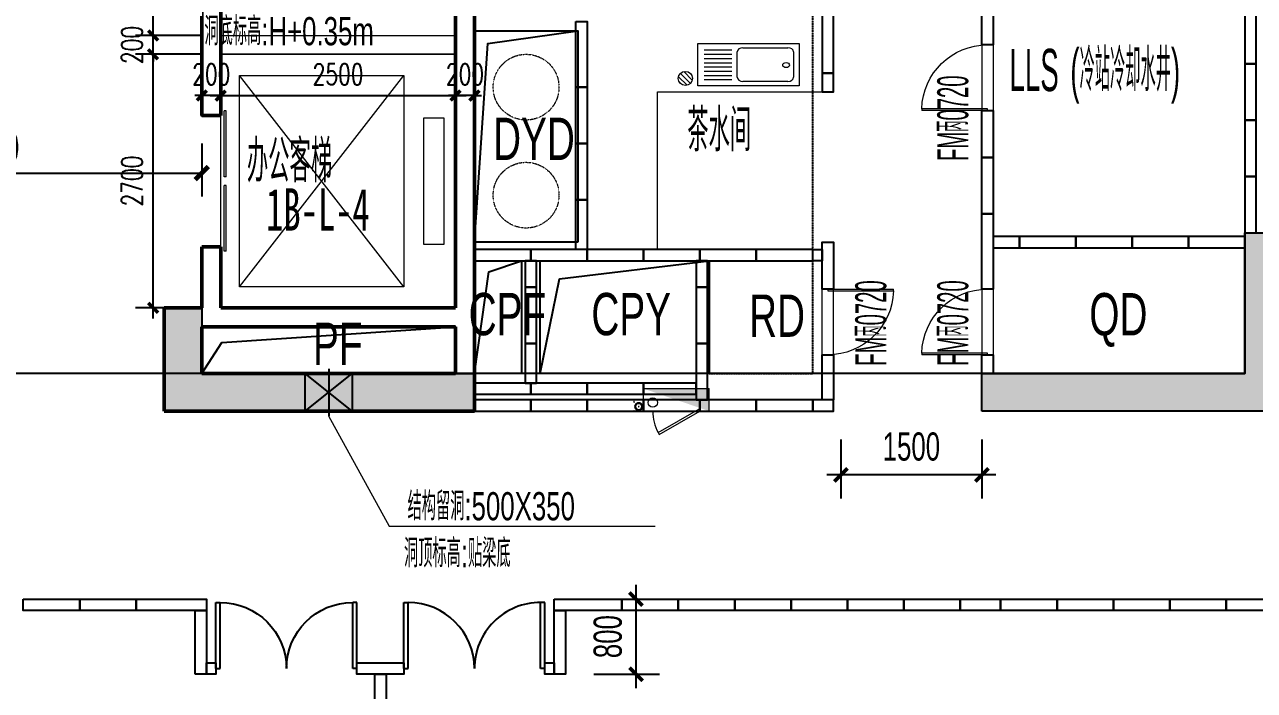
# Model space of a CAD drawing. Header units: millimetres. Extents: x 285006 to 3037698, y -2820855 to 192241.
# Drawn here: x 830919 to 844006, y -2803494 to -2796406 of the extents above; entities that cross this region are included whole.
import ezdxf
from ezdxf.enums import TextEntityAlignment as Align
from ezdxf.xclip import XClip

# ---------------------------------------------------------------- set-up
doc = ezdxf.new("R2010")
doc.units = ezdxf.units.MM
doc.header["$XCLIPFRAME"] = 2
doc.header["$PDMODE"] = 35
doc.header["$PDSIZE"] = -0.1
doc.linetypes.add('CORE-1B-4F$0$DASH', pattern=[0.35, 0.25, -0.1])
for name, color, linetype, lineweight in [('$$$$ALC轻质隔墙', 1, 'Continuous', 25), ('CORE-1B-4F$0$A-DOOR', 142, 'Continuous', 18), ('CORE-1B-4F$0$A-FLOR-SPCL', 252, 'Continuous', 18), ('CORE-1B-4F$0$A-FLOR-STRS', 13, 'Continuous', 18), ('CORE-1B-4F$0$A-FLOR-STRU', 4, 'Continuous', 25), ('CORE-1B-4F$0$A-FLOR-UNDR', 11, 'Continuous', 18), ('CORE-1B-4F$0$A-WALL', 2, 'Continuous', 50), ('DIM-1A1B-电梯尺寸$0$A-ANNO-DIMS', 73, 'Continuous', 18), ('DIM-1B-6F$0$A-ANNO-DIMS', 73, 'Continuous', 18), ('DOOR-1B-IDEN-HXT$0$A-DOOR-FIRE', 142, 'Continuous', 18), ('P-1B-消火栓（4~13层）$0$0LL', 10, 'Continuous', 30), ('P-1B-消火栓（4~13层）$0$0XG-X', 1, 'Continuous', 18), ('VERT-IDEN-1B-4F$0$A-ANNO-TEXT', 7, 'Continuous', 25), ('VERT-IDEN-1B-4F$0$A-COND-IDEN-TEXT', 11, 'Continuous', 18), ('VERT-IDEN-1B-4F$0$A-EVTR-IDEN', 7, 'Continuous', 25), ('VERT-IDEN-1B-4F$0$A-ROOM-IDEN', 7, 'Continuous', 25), ('结构留洞-1#AB-6F$0$A-HOLE', 140, 'Continuous', 25)]:
    doc.layers.add(name, color=color, linetype=linetype, lineweight=lineweight)
for name, color, linetype in [('COL-1A1B-4~12$0$S-PUB-COL', 6, 'Continuous'), ('COL-1A1B-4~12$0$S-PUB-COLHATCH', 8, 'Continuous'), ('WALL-1A1B-6F$0$A-DOOR', 142, 'Continuous')]:
    doc.layers.add(name, color=color, linetype=linetype)
doc.layers.add('P-1B-消火栓（4~13层）$0$0ll-point', color=1, linetype='Continuous', plot=False)
doc.styles.add('CORE-1B-4F$0$hz', font='simplex', dxfattribs={"width": 0.7, "bigfont": 'hztxt'})
doc.styles.add('DIM-1A1B-电梯尺寸$0$_TCH_DIM_T3', font='SIMPLEX', dxfattribs={"width": 0.705882, "bigfont": 'GBCBIG'})
doc.styles.add('DIM-1A1B-电梯尺寸$0$dim_font', font='simplex.shx', dxfattribs={"width": 0.7})
doc.styles.add('DIM-1B-6F$0$HYGB2014', font='hygbsz.shx', dxfattribs={"width": 0.7, "bigfont": 'hygbhz.shx'})
doc.styles.add('DOOR-1B-IDEN-HXT$0$HYGB2014', font='hygbsz.shx', dxfattribs={"width": 0.7, "bigfont": 'hygbhz.shx'})
doc.styles.add('VERT-IDEN-1B-4F$0$HYGB2014', font='hygbsz.shx', dxfattribs={"width": 0.7, "bigfont": 'hygbhz.shx'})
doc.styles.add('VERT-IDEN-1B-4F$0$HYHT', font='simhei.ttf', dxfattribs={"width": 0.75})
doc.dimstyles.new('DIM-1A1B-电梯尺寸$0$_TCH_ARCH&&100', dxfattribs={"dimtxt": 297.5, "dimasz": 100, "dimexe": 250, "dimexo": 300, "dimgap": 126.25, "dimtad": 1, "dimdec": 0, "dimzin": 0, "dimdsep": 46, "dimtxsty": 'DIM-1A1B-电梯尺寸$0$_TCH_DIM_T3', "dimblk": 'DIM-1A1B-电梯尺寸$0$_archtick', "dimcen": 0.09, "dimclrt": 7, "dimazin": 2, "dimtfac": 1, "dimtdec": 0, "dimtix": 1, "dimtmove": 2, "dimatfit": 3, "dimfxl": 1, "dimtolj": 1, "dimtzin": 0, "dimarcsym": 0})
doc.dimstyles.new('DIM-1A1B-电梯尺寸$0$DIMN75', dxfattribs={"dimscale": 0.75, "dimtxt": 300, "dimasz": 100, "dimexe": 250, "dimexo": 300, "dimgap": 0, "dimtad": 0, "dimdec": 0, "dimzin": 0, "dimdsep": 46, "dimtxsty": 'DIM-1A1B-电梯尺寸$0$dim_font', "dimblk": 'DIM-1A1B-电梯尺寸$0$_archtick', "dimcen": 0.09, "dimdle": 150, "dimclrt": 7, "dimazin": 0, "dimtfac": 1, "dimtdec": 0, "dimtix": 1, "dimtmove": 2, "dimatfit": 3, "dimfxl": 1, "dimtvp": 1, "dimtolj": 1, "dimtzin": 0, "dimarcsym": 0})
doc.dimstyles.new('DIM-1B-6F$0$DIMN', dxfattribs={"dimtxt": 300, "dimasz": 100, "dimexe": 250, "dimexo": 300, "dimgap": 0, "dimtad": 0, "dimdec": 0, "dimzin": 0, "dimdsep": 46, "dimtxsty": 'DIM-1B-6F$0$HYGB2014', "dimblk": 'DIM-1B-6F$0$_archtick', "dimcen": 0.09, "dimdle": 150, "dimclrt": 7, "dimazin": 0, "dimtfac": 1, "dimtdec": 0, "dimtix": 1, "dimtmove": 2, "dimatfit": 3, "dimfxl": 1, "dimtvp": 1, "dimtolj": 1, "dimtzin": 0, "dimarcsym": 0})

# ---------------------------------------------------------------- blocks, each defined once
blk = doc.blocks.new('结构留洞-1#AB-6F')
at = {"layer": '结构留洞-1#AB-6F$0$A-HOLE'}
for points in [[(95500, 12700), (94400, 12700), (94400, 14950), (95500, 14950)], [(94900, 11300), (94400, 11300), (94400, 12500), (94900, 12500)], [(95100, 12500), (96900, 12500), (96900, 11300), (95100, 11300)], [(91500, 11300), (94200, 11300), (94200, 11800), (91500, 11800)]]:
    blk.add_lwpolyline(points, close=True, dxfattribs=at)
for points in [[(94400, 12700), (94543, 14815), (95500, 14950)], [(94400, 11300), (94553, 12384), (94900, 12500)], [(95100, 11300), (95306, 12310), (96900, 12500)], [(91500, 11300), (91712, 11630), (94200, 11800)]]:
    blk.add_lwpolyline(points, dxfattribs=at)
blk = doc.blocks.new('WALL-1A1B-6F$0$_A0GGR')
for p, q in [((-0.5, 0), (-0.5, -0.47)), ((-0.5, 0), (-0.47, 0)), ((-0.47, 0), (-0.47, -0.47)), ((0.47, 0), (0.47, -0.47)), ((0.5, 0), (0.47, 0)), ((0.5, 0), (0.5, -0.47)), ((-0.5, -0.47), (-0.47, -0.47)), ((0.5, -0.47), (0.47, -0.47))]:
    blk.add_line(p, q)
for centre, start, end in [((-0.47, 0), 270, 0), ((0.47, 0), 180, 270)]:
    blk.add_arc(centre, 0.47, start, end)
blk = doc.blocks.new('COL-1A1B-4~12')
at = {"layer": 'COL-1A1B-4~12$0$S-PUB-COLHATCH'}
h = blk.add_hatch(color=256, dxfattribs=at)
h.paths.add_polyline_path([(98370335, 18759022), (98370335, 18760522), (98370735, 18760522), (98370735, 18758622), (98367535, 18758622), (98367535, 18759022)])
h.paths.add_polyline_path([(98370735, 18768622), (98367535, 18768622), (98367535, 18768222), (98370335, 18768222), (98370335, 18764822), (98370735, 18764822)])
h.paths.add_polyline_path([(98342935, 18759022), (98342935, 18761922), (98342535, 18761922), (98342535, 18758622), (98345735, 18758622), (98345735, 18759022)])
h.paths.add_polyline_path([(98342935, 18768222), (98342935, 18764822), (98342535, 18764822), (98342535, 18768622), (98345735, 18768622), (98345735, 18768222)])
blk.add_hatch(color=256, dxfattribs=at).paths.add_polyline_path([(98362135, 18758622), (98362135, 18759022), (98359235, 18759022), (98359235, 18759722), (98358835, 18759722), (98358835, 18758622)])
at = {"layer": 'COL-1A1B-4~12$0$S-PUB-COL'}
for p, q in [((98370335, 18760522), (98370735, 18760522)), ((98370335, 18759022), (98370335, 18760522)), ((98367535, 18758622), (98367535, 18759022)), ((98367535, 18759022), (98370335, 18759022)), ((98370735, 18758622), (98367535, 18758622))]:
    blk.add_line(p, q, dxfattribs=at)
at = {"layer": 'COL-1A1B-4~12$0$S-PUB-COL', "lineweight": -3}
for p, q in [((98358835, 18758622), (98358835, 18759722)), ((98358835, 18759722), (98359235, 18759722)), ((98359235, 18759722), (98359235, 18759022)), ((98359235, 18759022), (98362135, 18759022)), ((98362135, 18759022), (98362135, 18758622)), ((98362135, 18758622), (98358835, 18758622))]:
    blk.add_line(p, q, dxfattribs=at)
blk = doc.blocks.new('CORE-1B-4F$0$$DORLIB2D$00000127')
at = {"color": 0}
for points in [[(-0.5333, 0.7949), (-0.5333, 0.6904)], [(-0.0333, 0.7949), (-0.5333, 0.7949)], [(-0.0333, 0.7949), (-0.0333, 0.6904)], [(0.5333, 0.7949), (0.0333, 0.7949)], [(0.0333, 0.7949), (0.0333, 0.6904)], [(0.5333, 0.7949), (0.5333, 0.6904)], [(-0.0333, 0.6904), (-0.5333, 0.6904)], [(0.5333, 0.6904), (0.0333, 0.6904)], [(0.5, 0.5), (-0.5, 0.5)]]:
    blk.add_lwpolyline(points, dxfattribs=at)
blk = doc.blocks.new('CORE-1B-4F$0$0110 adssfj')
at = {"layer": 'CORE-1B-4F$0$A-FLOR-STRS', "lineweight": 9}
for p, q in [((1200, 1125), (-550, 1125)), ((-550, 1125), (-550, -1125)), ((1200, 1125), (-550, -1125)), ((-550, 1125), (1200, -1125)), ((1200, -1125), (1200, 1125)), ((1625, 675), (1412.5, 675)), ((1412.5, 675), (1412.5, -675)), ((1625, -675), (1625, 675)), ((1412.5, -675), (1625, -675)), ((-550, -1125), (1200, -1125))]:
    blk.add_line(p, q, dxfattribs=at)
blk = doc.blocks.new('CORE-1B-4F$0$_A1SFU')
for p, q in [((-0.5, 0), (-0.5, -1)), ((-0.5, 0), (-0.472, 0)), ((-0.472, 0), (-0.472, -1)), ((-0.472, -1), (-0.5, -1))]:
    blk.add_line(p, q)
blk.add_arc((-0.5, 0), 1, 271.6231, 0)
blk = doc.blocks.new('CORE-1B-4F$0$FANGHUOMEN')
for p, q in [((-0.5, 0), (-0.5, -1)), ((-0.5, 0), (-0.472, 0)), ((-0.472, 0), (-0.472, -1)), ((-0.472, -1), (-0.5, -1))]:
    blk.add_line(p, q)
blk.add_arc((-0.5, 0), 1, 271.6231, 0)
blk = doc.blocks.new('CORE-1B-4F$0$$PS001_0')
for p, q in [((-0.485, -0.123), (0.123, 0.485)), ((-0.354, -0.354), (0.354, 0.354)), ((-0.118, -0.486), (0.486, 0.118))]:
    blk.add_line(p, q)
blk.add_circle((0, 0), 0.5)
at = {"style": 'CORE-1B-4F$0$hz', "width": 0.7, "flags": 1}
for tag, p in [('UNIT', (0, 0)), ('SPEC', (0, -0.002)), ('WHAT', (0, -0.003))]:
    blk.add_attdef(tag, p, '', height=0.001, dxfattribs=at)
blk = doc.blocks.new('CORE-1B-4F$0$A$C6F544955')
at = {"layer": 'CORE-1B-4F$0$A-FLOR-SPCL'}
for p, q in [((0, 500), (900, 500)), ((0, 0), (0, 500)), ((100, 450), (500, 450)), ((900, 500), (900, 0)), ((50, 100), (50, 400)), ((550, 400), (550, 100)), ((842, 427), (597, 427)), ((842, 377), (597, 377)), ((842, 327), (597, 327)), ((842, 277), (597, 277)), ((842, 227), (597, 227)), ((842, 177), (597, 177)), ((842, 127), (597, 127)), ((900, 0), (0, 0)), ((500, 50), (100, 50)), ((842, 77), (597, 77))]:
    blk.add_line(p, q, dxfattribs=at)
blk.add_circle((117, 255), 30, dxfattribs=at)
for centre, start, end in [((100, 400), 90, 180), ((500, 400), 0, 90), ((100, 100), 180, 270), ((500, 100), 270, 0)]:
    blk.add_arc(centre, 50, start, end, dxfattribs=at)
blk = doc.blocks.new('DIM-1A1B-电梯尺寸$0$_archtick')
at = {"const_width": 0.5}
blk.add_lwpolyline([(-0.7, -0.7), (0.7, 0.7)], dxfattribs=at)
blk = doc.blocks.new('*D603')
at = {"layer": 'Defpoints', "color": 0, "transparency": 16777216}
for p in [(98358716, 18762422), (98359446, 18762422), (98359446, 18759722)]:
    blk.add_point(p, dxfattribs=at)
at = {"layer": 'DIM-1A1B-电梯尺寸$0$A-ANNO-DIMS', "color": 0, "lineweight": -2, "transparency": 16777216}
for p, q in [((98358716, 18759610), (98358716, 18762535)), ((98359221, 18762422), (98358528, 18762422)), ((98359221, 18759722), (98358528, 18759722))]:
    blk.add_line(p, q, dxfattribs=at)
at = {"layer": 'DIM-1A1B-电梯尺寸$0$A-ANNO-DIMS', "color": 0, "lineweight": -2, "transparency": 16777216, "xscale": 75, "yscale": 75, "zscale": 75}
for p, rotation in [((98358716, 18762422), 90), ((98358716, 18759722), 270)]:
    blk.add_blockref('DIM-1A1B-电梯尺寸$0$_archtick', p, dxfattribs=dict(at, rotation=rotation))
at = {"layer": 'DIM-1A1B-电梯尺寸$0$A-ANNO-DIMS', "color": 7, "lineweight": -3, "transparency": 16777216, "insert": (98358491, 18761072), "char_height": 225, "attachment_point": 5, "rotation": 90, "style": 'DIM-1A1B-电梯尺寸$0$dim_font'}
blk.add_mtext('\\A1;2700', dxfattribs=at)
blk = doc.blocks.new('*D604')
at = {"layer": 'Defpoints', "color": 0, "transparency": 16777216}
for p in [(98358716, 18765322), (98359446, 18765322), (98359446, 18762622)]:
    blk.add_point(p, dxfattribs=at)
at = {"layer": 'DIM-1A1B-电梯尺寸$0$A-ANNO-DIMS', "color": 0, "lineweight": -2, "transparency": 16777216}
for p, q in [((98359221, 18765322), (98358528, 18765322)), ((98358716, 18762510), (98358716, 18765435)), ((98359221, 18762622), (98358528, 18762622))]:
    blk.add_line(p, q, dxfattribs=at)
at = {"layer": 'DIM-1A1B-电梯尺寸$0$A-ANNO-DIMS', "color": 0, "lineweight": -2, "transparency": 16777216, "xscale": 75, "yscale": 75, "zscale": 75}
for p, rotation in [((98358716, 18765322), 90), ((98358716, 18762622), 270)]:
    blk.add_blockref('DIM-1A1B-电梯尺寸$0$_archtick', p, dxfattribs=dict(at, rotation=rotation))
at = {"layer": 'DIM-1A1B-电梯尺寸$0$A-ANNO-DIMS', "color": 7, "lineweight": -3, "transparency": 16777216, "insert": (98358491, 18763972), "char_height": 225, "attachment_point": 5, "rotation": 90, "style": 'DIM-1A1B-电梯尺寸$0$dim_font'}
blk.add_mtext('\\A1;2700', dxfattribs=at)
blk = doc.blocks.new('*D605')
at = {"layer": 'Defpoints', "color": 0, "transparency": 16777216}
for p in [(98358716, 18762622), (98359446, 18762622), (98359446, 18762422)]:
    blk.add_point(p, dxfattribs=at)
at = {"layer": 'DIM-1A1B-电梯尺寸$0$A-ANNO-DIMS', "color": 0, "lineweight": -2, "transparency": 16777216}
for p, q in [((98358716, 18762622), (98358716, 18762697)), ((98359221, 18762622), (98358528, 18762622)), ((98358716, 18762422), (98358716, 18762622)), ((98359221, 18762422), (98358528, 18762422)), ((98358716, 18762422), (98358716, 18762347))]:
    blk.add_line(p, q, dxfattribs=at)
at = {"layer": 'DIM-1A1B-电梯尺寸$0$A-ANNO-DIMS', "color": 0, "lineweight": -2, "transparency": 16777216, "xscale": 75, "yscale": 75, "zscale": 75}
for p, rotation in [((98358716, 18762622), 270), ((98358716, 18762422), 90)]:
    blk.add_blockref('DIM-1A1B-电梯尺寸$0$_archtick', p, dxfattribs=dict(at, rotation=rotation))
at = {"layer": 'DIM-1A1B-电梯尺寸$0$A-ANNO-DIMS', "color": 7, "lineweight": -3, "transparency": 16777216, "insert": (98358491, 18762522), "char_height": 225, "attachment_point": 5, "rotation": 90, "style": 'DIM-1A1B-电梯尺寸$0$dim_font'}
blk.add_mtext('\\A1;200', dxfattribs=at)
blk = doc.blocks.new('*D606')
at = {"layer": 'Defpoints', "color": 0, "transparency": 16777216}
for p in [(98361935, 18761983), (98359435, 18761535), (98361935, 18761535)]:
    blk.add_point(p, dxfattribs=at)
at = {"layer": 'DIM-1A1B-电梯尺寸$0$A-ANNO-DIMS', "color": 0, "lineweight": -2, "transparency": 16777216}
for p, q in [((98359435, 18761760), (98359435, 18762171)), ((98361935, 18761760), (98361935, 18762171)), ((98359323, 18761983), (98362048, 18761983))]:
    blk.add_line(p, q, dxfattribs=at)
at = {"layer": 'DIM-1A1B-电梯尺寸$0$A-ANNO-DIMS', "color": 0, "lineweight": -2, "transparency": 16777216, "xscale": 75, "yscale": 75, "zscale": 75, "rotation": 180}
blk.add_blockref('DIM-1A1B-电梯尺寸$0$_archtick', (98359435, 18761983), dxfattribs=at)
at = {"layer": 'DIM-1A1B-电梯尺寸$0$A-ANNO-DIMS', "color": 0, "lineweight": -2, "transparency": 16777216, "xscale": 75, "yscale": 75, "zscale": 75}
blk.add_blockref('DIM-1A1B-电梯尺寸$0$_archtick', (98361935, 18761983), dxfattribs=at)
at = {"layer": 'DIM-1A1B-电梯尺寸$0$A-ANNO-DIMS', "color": 7, "lineweight": -3, "transparency": 16777216, "insert": (98360685, 18762208), "char_height": 225, "attachment_point": 5, "style": 'DIM-1A1B-电梯尺寸$0$dim_font'}
blk.add_mtext('\\A1;2500', dxfattribs=at)
blk = doc.blocks.new('*D588')
at = {"layer": 'Defpoints', "color": 0, "transparency": 16777216}
for p in [(98354635, 18761772), (98359235, 18761772), (98359235, 18761157)]:
    blk.add_point(p, dxfattribs=at)
at = {"layer": 'DIM-1A1B-电梯尺寸$0$A-ANNO-DIMS', "color": 0, "lineweight": -2, "transparency": 16777216}
for p, q in [((98354635, 18761472), (98354635, 18760907)), ((98359235, 18761472), (98359235, 18760907)), ((98354635, 18761157), (98359235, 18761157))]:
    blk.add_line(p, q, dxfattribs=at)
at = {"layer": 'DIM-1A1B-电梯尺寸$0$A-ANNO-DIMS', "color": 0, "lineweight": -2, "transparency": 16777216, "xscale": 100, "yscale": 100, "zscale": 100, "rotation": 180}
blk.add_blockref('DIM-1A1B-电梯尺寸$0$_archtick', (98354635, 18761157), dxfattribs=at)
at = {"layer": 'DIM-1A1B-电梯尺寸$0$A-ANNO-DIMS', "color": 0, "lineweight": -2, "transparency": 16777216, "xscale": 100, "yscale": 100, "zscale": 100}
blk.add_blockref('DIM-1A1B-电梯尺寸$0$_archtick', (98359235, 18761157), dxfattribs=at)
at = {"layer": 'DIM-1A1B-电梯尺寸$0$A-ANNO-DIMS', "color": 7, "transparency": 16777216, "insert": (98356935, 18761432), "char_height": 297.5, "attachment_point": 5, "style": 'DIM-1A1B-电梯尺寸$0$_TCH_DIM_T3'}
blk.add_mtext('\\A1;4600', dxfattribs=at)
blk = doc.blocks.new('*D590')
at = {"layer": 'Defpoints', "color": 0, "transparency": 16777216}
for p in [(98359235, 18761983), (98359235, 18761535), (98359435, 18761535)]:
    blk.add_point(p, dxfattribs=at)
at = {"layer": 'DIM-1A1B-电梯尺寸$0$A-ANNO-DIMS', "color": 0, "lineweight": -2, "transparency": 16777216}
for p, q in [((98359235, 18761760), (98359235, 18762171)), ((98359435, 18761760), (98359435, 18762171)), ((98359235, 18761983), (98359160, 18761983)), ((98359435, 18761983), (98359235, 18761983)), ((98359435, 18761983), (98359510, 18761983))]:
    blk.add_line(p, q, dxfattribs=at)
at = {"layer": 'DIM-1A1B-电梯尺寸$0$A-ANNO-DIMS', "color": 0, "lineweight": -2, "transparency": 16777216, "xscale": 75, "yscale": 75, "zscale": 75}
blk.add_blockref('DIM-1A1B-电梯尺寸$0$_archtick', (98359235, 18761983), dxfattribs=at)
at = {"layer": 'DIM-1A1B-电梯尺寸$0$A-ANNO-DIMS', "color": 0, "lineweight": -2, "transparency": 16777216, "xscale": 75, "yscale": 75, "zscale": 75, "rotation": 180}
blk.add_blockref('DIM-1A1B-电梯尺寸$0$_archtick', (98359435, 18761983), dxfattribs=at)
at = {"layer": 'DIM-1A1B-电梯尺寸$0$A-ANNO-DIMS', "color": 7, "lineweight": -3, "transparency": 16777216, "insert": (98359335, 18762208), "char_height": 225, "attachment_point": 5, "style": 'DIM-1A1B-电梯尺寸$0$dim_font'}
blk.add_mtext('\\A1;200', dxfattribs=at)
blk = doc.blocks.new('*D594')
at = {"layer": 'Defpoints', "color": 0, "transparency": 16777216}
for p in [(98361935, 18761983), (98361935, 18761535), (98362135, 18761535)]:
    blk.add_point(p, dxfattribs=at)
at = {"layer": 'DIM-1A1B-电梯尺寸$0$A-ANNO-DIMS', "color": 0, "lineweight": -2, "transparency": 16777216}
for p, q in [((98361935, 18761760), (98361935, 18762171)), ((98362135, 18761760), (98362135, 18762171)), ((98361935, 18761983), (98361860, 18761983)), ((98362135, 18761983), (98361935, 18761983)), ((98362135, 18761983), (98362210, 18761983))]:
    blk.add_line(p, q, dxfattribs=at)
at = {"layer": 'DIM-1A1B-电梯尺寸$0$A-ANNO-DIMS', "color": 0, "lineweight": -2, "transparency": 16777216, "xscale": 75, "yscale": 75, "zscale": 75}
blk.add_blockref('DIM-1A1B-电梯尺寸$0$_archtick', (98361935, 18761983), dxfattribs=at)
at = {"layer": 'DIM-1A1B-电梯尺寸$0$A-ANNO-DIMS', "color": 0, "lineweight": -2, "transparency": 16777216, "xscale": 75, "yscale": 75, "zscale": 75, "rotation": 180}
blk.add_blockref('DIM-1A1B-电梯尺寸$0$_archtick', (98362135, 18761983), dxfattribs=at)
at = {"layer": 'DIM-1A1B-电梯尺寸$0$A-ANNO-DIMS', "color": 7, "lineweight": -3, "transparency": 16777216, "insert": (98362035, 18762208), "char_height": 225, "attachment_point": 5, "style": 'DIM-1A1B-电梯尺寸$0$dim_font'}
blk.add_mtext('\\A1;200', dxfattribs=at)
blk = doc.blocks.new('DIM-1B-6F$0$_archtick')
at = {"const_width": 0.4}
blk.add_lwpolyline([(-0.7, -0.7), (0.7, 0.7)], dxfattribs=at)
blk = doc.blocks.new('*D1742')
at = {"layer": 'Defpoints', "color": 0, "transparency": 16777216}
for p in [(839606, -2800522), (841106, -2800522), (839606, -2801200)]:
    blk.add_point(p, dxfattribs=at)
at = {"layer": 'DIM-1B-6F$0$A-ANNO-DIMS', "color": 0, "lineweight": -2, "transparency": 16777216}
for p, q in [((839606, -2800822), (839606, -2801450)), ((841106, -2800822), (841106, -2801450)), ((841256, -2801200), (839456, -2801200))]:
    blk.add_line(p, q, dxfattribs=at)
at = {"layer": 'DIM-1B-6F$0$A-ANNO-DIMS', "color": 0, "lineweight": -2, "transparency": 16777216, "xscale": 100, "yscale": 100, "zscale": 100, "rotation": 180}
blk.add_blockref('DIM-1B-6F$0$_archtick', (839606, -2801200), dxfattribs=at)
at = {"layer": 'DIM-1B-6F$0$A-ANNO-DIMS', "color": 0, "lineweight": -2, "transparency": 16777216, "xscale": 100, "yscale": 100, "zscale": 100}
blk.add_blockref('DIM-1B-6F$0$_archtick', (841106, -2801200), dxfattribs=at)
at = {"layer": 'DIM-1B-6F$0$A-ANNO-DIMS', "color": 7, "transparency": 16777216, "insert": (840356, -2800900), "char_height": 300, "attachment_point": 5, "style": 'DIM-1B-6F$0$HYGB2014'}
blk.add_mtext('\\A1;1500', dxfattribs=at)
blk = doc.blocks.new('*D1636')
at = {"layer": 'Defpoints', "color": 0, "transparency": 16777216}
for p in [(836676, -2802522), (837426, -2802522), (836676, -2803322)]:
    blk.add_point(p, dxfattribs=at)
at = {"layer": 'DIM-1B-6F$0$A-ANNO-DIMS', "color": 0, "lineweight": -2, "transparency": 16777216}
for p, q in [((837426, -2803472), (837426, -2802372)), ((836976, -2802522), (837676, -2802522)), ((836976, -2803322), (837676, -2803322))]:
    blk.add_line(p, q, dxfattribs=at)
at = {"layer": 'DIM-1B-6F$0$A-ANNO-DIMS', "color": 0, "lineweight": -2, "transparency": 16777216, "xscale": 100, "yscale": 100, "zscale": 100}
for p, rotation in [((837426, -2802522), 90), ((837426, -2803322), 270)]:
    blk.add_blockref('DIM-1B-6F$0$_archtick', p, dxfattribs=dict(at, rotation=rotation))
at = {"layer": 'DIM-1B-6F$0$A-ANNO-DIMS', "color": 7, "transparency": 16777216, "insert": (837126, -2802922), "char_height": 300, "attachment_point": 5, "rotation": 90, "style": 'DIM-1B-6F$0$HYGB2014'}
blk.add_mtext('\\A1;800', dxfattribs=at)
blk = doc.blocks.new('VERT-IDEN-1B-4F')
at = {"layer": 'VERT-IDEN-1B-4F$0$A-COND-IDEN-TEXT'}
blk.add_lwpolyline([(98360582, 18758572), (98361229, 18757399), (98364059, 18757399)], dxfattribs=at)
at = {"layer": 'VERT-IDEN-1B-4F$0$A-ANNO-TEXT', "style": 'VERT-IDEN-1B-4F$0$HYGB2014', "width": 0.7}
for s, p in [('洞底标高:H+0.35m', (98359262, 18762668)), ('结构留洞:500X350', (98361424, 18757611)), ('洞顶标高:贴梁底', (98361386, 18757111))]:
    blk.add_text(s, height=300, dxfattribs=at).set_placement(p, align=Align.MIDDLE_LEFT)
at = {"layer": 'VERT-IDEN-1B-4F$0$A-EVTR-IDEN', "lineweight": -3, "style": 'VERT-IDEN-1B-4F$0$HYHT', "width": 0.6}
blk.add_text('1B-L-4', height=450, dxfattribs=at).set_placement((98359919, 18760545))
at = {"layer": 'VERT-IDEN-1B-4F$0$A-ROOM-IDEN', "lineweight": -3, "style": 'VERT-IDEN-1B-4F$0$HYGB2014'}
for s, width, p in [('LLS', 0.5, (98367830, 18762030)), ('(冷站冷却水井)', 0.5, (98368477, 18762030)), ('茶水间', 0.7, (98364400, 18761389)), ('DYD', 0.7, (98362334, 18761297)), ('办公客梯', 0.7, (98359714, 18761060)), ('CPF', 0.7, (98362074, 18759431)), ('CPY', 0.7, (98363380, 18759431)), ('RD', 0.7, (98365058, 18759414)), ('QD', 0.7, (98368679, 18759430)), ('PF', 0.7, (98360418, 18759115))]:
    blk.add_text(s, height=450, dxfattribs=dict(at, width=width)).set_placement(p)
blk = doc.blocks.new('P-1B-消火栓（4~13层）$0$单出口带卷盘消火栓')
at = {"layer": 'P-1B-消火栓（4~13层）$0$0XG-X'}
for p, q in [((368866, -61966), (368866, -61726)), ((368866, -61726), (369566, -61726)), ((369566, -61966), (369566, -61726)), ((368866, -61966), (368966, -61966)), ((368966, -61966), (369466, -61966)), ((369021, -62195), (369454, -61945)), ((369033, -62216), (369466, -61966)), ((369466, -61966), (369454, -61945)), ((369466, -61966), (369566, -61966)), ((369021, -62195), (369034, -62216))]:
    blk.add_line(p, q, dxfattribs=at)
blk.add_circle((368965, -61874), 50, dxfattribs=at)
blk.add_arc((369466, -61966), 500, 180, 207.134, dxfattribs=at)
blk.add_solid([(368866, -61726), (369566, -61966), (369566, -61726)], dxfattribs=at)
blk = doc.blocks.new('P-1B-消火栓（4~13层）$0$立管-50')
blk.add_circle((0, 0), 37.5)
at = {"layer": 'P-1B-消火栓（4~13层）$0$0ll-point'}
for p in [(-50, 50), (0, 0), (50, 50), (-50, -50), (50, -50)]:
    blk.add_point(p, dxfattribs=at)
blk = doc.blocks.new('P-1B-消火栓（4~13层）')
at = {"layer": 'P-1B-消火栓（4~13层）$0$0LL'}
blk.add_blockref('P-1B-消火栓（4~13层）$0$立管-50', (98363884, 18758672), dxfattribs=at)
at = {"layer": 'P-1B-消火栓（4~13层）$0$0XG-X', "rotation": 359.9999897547162}
blk.add_blockref('P-1B-消火栓（4~13层）$0$单出口带卷盘消火栓', (97995068, 18820589), dxfattribs=at)
blk = doc.blocks.new('A$C008C76B7')
at = {"layer": '$$$$ALC轻质隔墙'}
for points in [[(24600, -5700), (24600, -4900), (24720, -4900), (24720, -5700), (24600, -5700)], [(23020, -5250), (22900, -5250), (22900, -6000), (23020, -6000), (23020, -5250)], [(27520, -5900), (27520, -5300), (27400, -5300), (27400, -5900), (27520, -5900)], [(23020, -6000), (22900, -6000), (22900, -6200), (23020, -6200), (23020, -6000)], [(27520, -6500), (27520, -5900), (27400, -5900), (27400, -6500), (27520, -6500)], [(24600, -6900), (24600, -6400), (24720, -6400), (24720, -6900), (24600, -6900)], [(27520, -7100), (27520, -6500), (27400, -6500), (27400, -7100), (27520, -7100)], [(24600, -7500), (24600, -6900), (24720, -6900), (24720, -7500), (24600, -7500)], [(27520, -7700), (27520, -7100), (27400, -7100), (27400, -7700), (27520, -7700)], [(24600, -8300), (24600, -7500), (24720, -7500), (24720, -8300), (24600, -8300)], [(23020, -8300), (22900, -8300), (22900, -7800), (23020, -7800), (23020, -8300)], [(25000, -7860), (25000, -7740), (24720, -7740), (24720, -7860), (25000, -7860)], [(25600, -7860), (25600, -7740), (25000, -7740), (25000, -7860), (25600, -7860)], [(26200, -7860), (26200, -7740), (25600, -7740), (25600, -7860), (26200, -7860)], [(26800, -7860), (26800, -7740), (26200, -7740), (26200, -7860), (26800, -7860)], [(27400, -7860), (27400, -7740), (26800, -7740), (26800, -7860), (27400, -7860)], [(19200, -8000), (19800, -8000), (19800, -7880), (19200, -7880), (19200, -8000)], [(19800, -8000), (20400, -8000), (20400, -7880), (19800, -7880), (19800, -8000)], [(20400, -8000), (21000, -8000), (21000, -7880), (20400, -7880), (20400, -8000)], [(21000, -8000), (21600, -8000), (21600, -7880), (21000, -7880), (21000, -8000)], [(21600, -8000), (22200, -8000), (22200, -7880), (21600, -7880), (21600, -8000)], [(22200, -8000), (22800, -8000), (22800, -7880), (22200, -7880), (22200, -8000)], [(22800, -7880), (22900, -7880), (22900, -8000), (22800, -8000), (22800, -7880)], [(19860, -8000), (19740, -8000), (19740, -8280), (19860, -8280), (19860, -8000)], [(21679, -8000), (21559, -8000), (21559, -8280), (21679, -8280), (21679, -8000)], [(19860, -8280), (19740, -8280), (19740, -8880), (19860, -8880), (19860, -8280)], [(21679, -8280), (21559, -8280), (21559, -8880), (21679, -8880), (21679, -8280)], [(19860, -8880), (19740, -8880), (19740, -9300), (19860, -9300), (19860, -8880)], [(21679, -8880), (21559, -8880), (21559, -9480), (21679, -9480), (21679, -8880)], [(22900, -9000), (23020, -9000), (23020, -9480), (22900, -9480), (22900, -9000)], [(24600, -9200), (24600, -9000), (24720, -9000), (24720, -9200), (24600, -9200)], [(19200, -9420), (19800, -9420), (19800, -9300), (19200, -9300), (19200, -9420)], [(19800, -9420), (20400, -9420), (20400, -9300), (19800, -9300), (19800, -9420)], [(20400, -9420), (21000, -9420), (21000, -9300), (20400, -9300), (20400, -9420)], [(21000, -9420), (21559, -9420), (21559, -9300), (21000, -9300), (21000, -9420)], [(19200, -9600), (19800, -9600), (19800, -9480), (19200, -9480), (19200, -9600)], [(19800, -9600), (20400, -9600), (20400, -9480), (19800, -9480), (19800, -9600)], [(20400, -9600), (21000, -9600), (21000, -9480), (20400, -9480), (20400, -9600)], [(21000, -9600), (21600, -9600), (21600, -9480), (21000, -9480), (21000, -9600)], [(21600, -9600), (22200, -9600), (22200, -9480), (21600, -9480), (21600, -9600)], [(22200, -9600), (22800, -9600), (22800, -9480), (22200, -9480), (22200, -9600)], [(22800, -9600), (23020, -9600), (23020, -9480), (22800, -9480), (22800, -9600)]]:
    blk.add_lwpolyline(points, dxfattribs=at)
for points in [[(20280, -5450), (20400, -5450), (20400, -6150), (20280, -6150)], [(20280, -6150), (20400, -6150), (20400, -6750), (20280, -6750)], [(20280, -6750), (20400, -6750), (20400, -7350), (20280, -7350)], [(20280, -7350), (20400, -7350), (20400, -7880), (20280, -7880)], [(22800, -7880), (22900, -7880), (22900, -8000), (22800, -8000)]]:
    blk.add_lwpolyline(points, close=True, dxfattribs=at)
at = {"color": 1}
for points in [[(14400, -11600), (15000, -11600), (15000, -11720), (14400, -11720)], [(15000, -11600), (15600, -11600), (15600, -11720), (15000, -11720)], [(15600, -11600), (16350, -11600), (16350, -11720), (15600, -11720)], [(20050, -11600), (20770, -11600), (20770, -11720), (20050, -11720)], [(20770, -11600), (21370, -11600), (21370, -11720), (20770, -11720)], [(21370, -11600), (21970, -11600), (21970, -11720), (21370, -11720)], [(21970, -11600), (22570, -11600), (22570, -11720), (21970, -11720)], [(22570, -11600), (23170, -11600), (23170, -11720), (22570, -11720)], [(23170, -11600), (23770, -11600), (23770, -11720), (23170, -11720)], [(23770, -11600), (24370, -11600), (24370, -11720), (23770, -11720)], [(24370, -11600), (24800, -11600), (24800, -11720), (24370, -11720)], [(24800, -11600), (25400, -11600), (25400, -11720), (24800, -11720)], [(25400, -11600), (26000, -11600), (26000, -11720), (25400, -11720)], [(26000, -11600), (26600, -11600), (26600, -11720), (26000, -11720)], [(26600, -11600), (27200, -11600), (27200, -11720), (26600, -11720)], [(27200, -11600), (27800, -11600), (27800, -11720), (27200, -11720)], [(16230, -12400), (16230, -11720), (16350, -11720), (16350, -12400)], [(20050, -12400), (20050, -11720), (20170, -11720), (20170, -12400)], [(16350, -12280), (16450, -12280), (16450, -12400), (16350, -12400)], [(17950, -12280), (18450, -12280), (18450, -12400), (17950, -12400)], [(19950, -12280), (20050, -12280), (20050, -12400), (19950, -12400)], [(18200, -12400), (18260, -12400), (18260, -12800), (18140, -12800), (18140, -12400)]]:
    blk.add_lwpolyline(points, close=True, dxfattribs=at)
at = {"layer": 'Defpoints', "color": 0}
blk.add_lwpolyline([(0, 0), (27400, 0), (27400, -9200), (0, -9200)], close=True, dxfattribs=at)
blk = doc.blocks.new('DIM-1A1B-电梯尺寸')
at = {"layer": 'DIM-1A1B-电梯尺寸$0$A-ANNO-DIMS', "color": 73, "lineweight": -3}
for base, p1, p2, angle, picture, middle in [((98358715.9, 18765322.1), (98359446.1, 18762622.1), (98359446.1, 18765322.1), 90, '*D604', (98358490.9, 18763972.1)), ((98358715.9, 18762622.1), (98359446.1, 18762422.1), (98359446.1, 18762622.1), 90, '*D605', (98358490.9, 18762522.1)), ((98358715.9, 18762422.1), (98359446.1, 18759722.1), (98359446.1, 18762422.1), 90, '*D603', (98358490.9, 18761072.1)), ((98361935, 18761983.2), (98359435, 18761534.8), (98361935, 18761534.8), 180, '*D606', (98360685, 18762208.2))]:
    dim = blk.add_linear_dim(base=base, p1=p1, p2=p2, angle=angle, dimstyle='DIM-1A1B-电梯尺寸$0$DIMN75', dxfattribs=at)
    dim.commit()
    dim.dimension.update_dxf_attribs({"geometry": picture, "text_midpoint": middle})
for base, p1, p2, picture, middle in [((98359235, 18761983.2), (98359435, 18761534.8), (98359235, 18761534.8), '*D590', (98359335, 18762208.2)), ((98361935, 18761983.2), (98362135, 18761534.8), (98361935, 18761534.8), '*D594', (98362035, 18762208.2))]:
    dim = blk.add_linear_dim(base=base, p1=p1, p2=p2, dimstyle='DIM-1A1B-电梯尺寸$0$DIMN75', dxfattribs=at)
    dim.commit()
    dim.dimension.update_dxf_attribs({"geometry": picture, "text_midpoint": middle})
at = {"layer": 'DIM-1A1B-电梯尺寸$0$A-ANNO-DIMS'}
dim = blk.add_aligned_dim(p1=(98354635, 18761772.1), p2=(98359235, 18761772.1), distance=-614.9, dimstyle='DIM-1A1B-电梯尺寸$0$_TCH_ARCH&&100', dxfattribs=at)
dim.commit()
dim.dimension.update_dxf_attribs({"geometry": '*D588', "text_midpoint": (98356935, 18761432.2)})

msp = doc.modelspace()

# ---------------------------------------------------------------- linework, layer by layer
at = {"layer": 'CORE-1B-4F$0$A-DOOR'}
for p, q in [((841105.7, -2796622.3), (841105.7, -2797322.3)), ((841225.4, -2796622.3), (841225.4, -2797322.3)), ((839405.7, -2799922.3), (839405.7, -2799222.3)), ((839525.7, -2799922.3), (839525.7, -2799222.3)), ((841105.7, -2799222.3), (841105.7, -2799922.3)), ((841225.4, -2799222.3), (841225.4, -2799922.3))]:
    msp.add_line(p, q, dxfattribs=at)
at = {"layer": 'CORE-1B-4F$0$A-FLOR-SPCL', "linetype": 'ByBlock'}
msp.add_lwpolyline([(837655.7, -2798802.3), (837655.7, -2797122.3), (839485.7, -2797122.3)], dxfattribs=at)
at = {"layer": 'CORE-1B-4F$0$A-FLOR-STRU', "color": 1, "linetype": 'ByBlock'}
msp.add_line((834155.7, -2800072.3), (834155.7, -2800572.3), dxfattribs=at)
at = {"layer": 'CORE-1B-4F$0$A-FLOR-STRU'}
for p, q in [((833905.7, -2800522.3), (834405.7, -2800122.3)), ((834405.7, -2800522.3), (833905.7, -2800122.3))]:
    msp.add_line(p, q, dxfattribs=at)
msp.add_lwpolyline([(833905.7, -2800522.3), (833905.7, -2800122.3), (834405.7, -2800122.3), (834405.7, -2800522.3)], close=True, dxfattribs=at)
at = {"layer": 'CORE-1B-4F$0$A-FLOR-UNDR'}
for p, q in [((833005.7, -2796522.3), (835505.7, -2796522.3)), ((833005.7, -2796722.3), (835505.7, -2796722.3))]:
    msp.add_line(p, q, dxfattribs=at)
for points in [[(833005.7, -2795872.3), (833005.7, -2796522.3), (835505.7, -2796522.3), (835505.7, -2793822.3), (833005.7, -2793822.3), (833005.7, -2794472.3)], [(833005.7, -2798772.3), (833005.7, -2799422.3), (835505.7, -2799422.3), (835505.7, -2796722.3), (833005.7, -2796722.3), (833005.7, -2797372.3)]]:
    msp.add_lwpolyline(points, dxfattribs=at)
at = {"layer": 'CORE-1B-4F$0$A-FLOR-UNDR', "linetype": 'CORE-1B-4F$0$DASH', "ltscale": 0.5}
for centre in [(836255.7, -2797072.3), (836255.7, -2798222.3)]:
    msp.add_circle(centre, 350, dxfattribs=at)
at = {"layer": 'CORE-1B-4F$0$A-WALL'}
for p, q in [((835705.7, -2800522.3), (835705.7, -2793622.3)), ((835505.7, -2796522.3), (835505.7, -2793822.3)), ((832805.7, -2797372.3), (832805.7, -2795872.3)), ((833005.7, -2796522.3), (833005.7, -2795872.3)), ((833005.7, -2797372.3), (833005.7, -2796522.3)), ((835505.7, -2799422.3), (835505.7, -2796522.3)), ((833005.7, -2797372.3), (832805.7, -2797372.3)), ((832805.7, -2798772.3), (832805.7, -2799422.3)), ((833005.7, -2798772.3), (832805.7, -2798772.3)), ((833005.7, -2798772.3), (833005.7, -2799422.3)), ((835705.7, -2800222.3), (835705.7, -2799022.3)), ((832405.7, -2800522.3), (832405.7, -2799422.3)), ((832805.7, -2799422.3), (832405.7, -2799422.3)), ((835505.7, -2799422.3), (833005.7, -2799422.3)), ((832805.7, -2799622.3), (832805.7, -2800122.3)), ((835505.7, -2799622.3), (832805.7, -2799622.3)), ((835505.7, -2800122.3), (835505.7, -2799622.3)), ((835505.7, -2800122.3), (832805.7, -2800122.3)), ((832405.7, -2800522.3), (835705.7, -2800522.3))]:
    msp.add_line(p, q, dxfattribs=at)
at = {"layer": 'Defpoints', "linetype": 'CORE-1B-4F$0$DASH'}
for p, q in [((839305.7, -2800122.3), (839305.7, -2792522.3)), ((838205.7, -2800122.3), (835705.7, -2800122.3)), ((838205.7, -2800122.3), (839305.7, -2800122.3))]:
    msp.add_line(p, q, dxfattribs=at)

# ---------------------------------------------------------------- block references
ref = msp.add_blockref('结构留洞-1#AB-6F', (741305.7, -2811422.3))
XClip(ref).set_block_clipping_path([(52000.000000149, -7800.0001855306), (130675.0000000149, 34249.9998144694)])
ref = msp.add_blockref('COL-1A1B-4~12', (-97526429.4, -21559144.4))
XClip(ref).set_block_clipping_path([(98319735.0140507817, 18739922.1058121212), (98398410.0140506476, 18781972.1058121212)])
ref = msp.add_blockref('DIM-1A1B-电梯尺寸', (-97526429.4, -21559144.4))
XClip(ref).set_block_clipping_path([(98319735.0140507817, 18739922.1058121212), (98398410.0140506476, 18781972.1058121212)])
for name, p in [('VERT-IDEN-1B-4F', (-97526429.4, -21559144.4)), ('A$C008C76B7', (816505.7, -2790922.3)), ('P-1B-消火栓（4~13层）', (-97526429.4, -21559144.4))]:
    msp.add_blockref(name, p)
at = {"xscale": -1, "rotation": 180}
msp.add_blockref('CORE-1B-4F$0$0110 adssfj', (833755.7, -2798072.3), dxfattribs=at)
at = {"layer": 'CORE-1B-4F$0$A-DOOR', "xscale": -700, "yscale": 700, "zscale": 2100}
for name, p, rotation in [('CORE-1B-4F$0$FANGHUOMEN', (841165.4, -2796972.3), 270), ('CORE-1B-4F$0$_A1SFU', (839465.7, -2799572.3), 90), ('CORE-1B-4F$0$_A1SFU', (841165.4, -2799572.3), 270)]:
    msp.add_blockref(name, p, dxfattribs=dict(at, rotation=rotation))
at = {"layer": 'CORE-1B-4F$0$A-DOOR', "linetype": 'ByBlock', "xscale": 1400, "yscale": 200, "zscale": -1500, "rotation": 270}
msp.add_blockref('CORE-1B-4F$0$$DORLIB2D$00000127', (832905.7, -2798072.3), dxfattribs=at)
at = {"layer": 'CORE-1B-4F$0$A-FLOR-SPCL', "xscale": 1.2, "yscale": 0.9, "zscale": 0.9, "rotation": 180}
msp.add_blockref('CORE-1B-4F$0$A$C6F544955', (839162.8, -2796607.3), dxfattribs=at)
at = {"layer": 'CORE-1B-4F$0$A-FLOR-SPCL', "extrusion": (0, 0, -1), "xscale": -150, "yscale": 150, "zscale": -150, "rotation": 270}
msp.add_blockref('CORE-1B-4F$0$$PS001_0', (-837950.8, -2796979.1), dxfattribs=at)
at = {"layer": 'WALL-1A1B-6F$0$A-DOOR', "yscale": 1500, "zscale": 2100, "rotation": 180}
for p, xscale in [((833705.7, -2803262.3), -1500), ((835705.7, -2803262.3), 1500)]:
    msp.add_blockref('WALL-1A1B-6F$0$_A0GGR', p, dxfattribs=dict(at, xscale=xscale))

# ---------------------------------------------------------------- texts
at = {"layer": 'DOOR-1B-IDEN-HXT$0$A-DOOR-FIRE', "style": 'DOOR-1B-IDEN-HXT$0$HYGB2014', "width": 0.5}
for p in [(840796.2, -2797858.4), (839923.6, -2800039), (840796.2, -2800039)]:
    msp.add_text('FM丙0720 ', height=330, rotation=90, dxfattribs=at).set_placement(p, align=Align.MIDDLE_LEFT)

# ---------------------------------------------------------------- dimensions: what is measured, and where the dimension line sits
at = {"layer": 'DIM-1B-6F$0$A-ANNO-DIMS'}
for p1, p2, distance, picture, middle in [((841105.7, -2800522.3), (839605.7, -2800522.3), 677.9, '*D1742', (840355.7, -2800900.3)), ((836675.7, -2803322.3), (836675.7, -2802522.3), -750.6, '*D1636', (837126.3, -2802922.3))]:
    dim = msp.add_aligned_dim(p1=p1, p2=p2, distance=distance, dimstyle='DIM-1B-6F$0$DIMN', dxfattribs=at)
    dim.commit()
    dim.dimension.update_dxf_attribs({"geometry": picture, "text_midpoint": middle})

doc.saveas('drawing.dxf')
